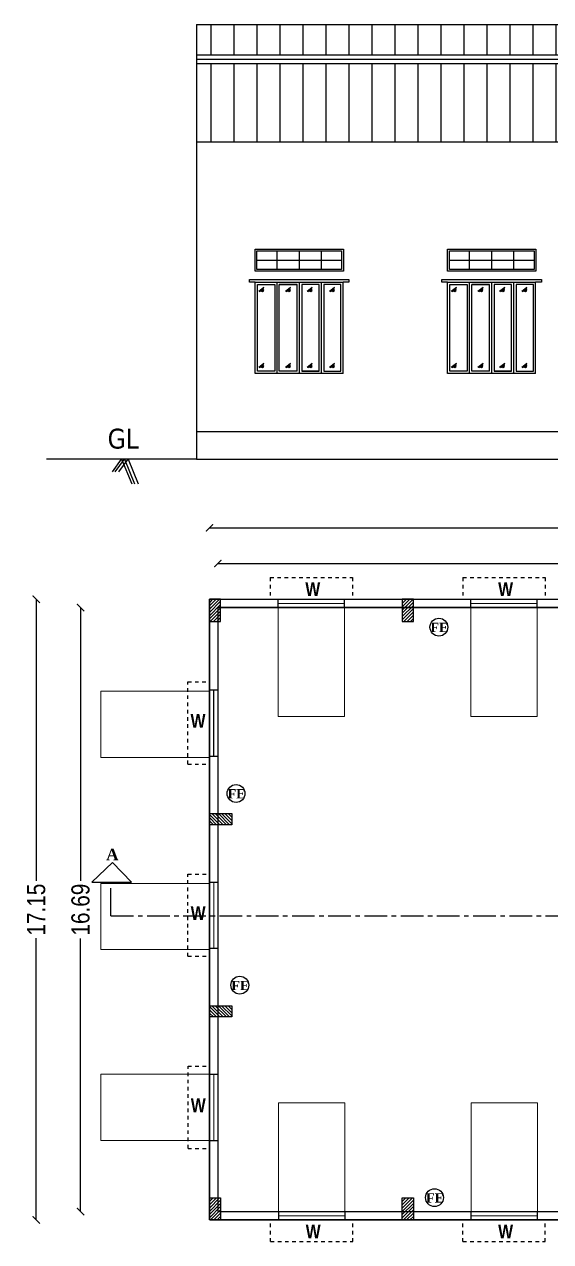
# Model space of a CAD drawing. Header units: metres. Extents: x 13.4 to 75.8, y 48.8 to 110.6.
# Drawn here: x 13.43 to 27.95, y 51.98 to 85.61 of the extents above; entities that cross this region are included whole.
import ezdxf

# ---------------------------------------------------------------- set-up
doc = ezdxf.new("R2010")
doc.units = ezdxf.units.M
doc.header["$MEASUREMENT"] = 0
doc.linetypes.add('CEN', pattern=[1, 0.625, -0.125, 0.125, -0.125])
doc.linetypes.add('DASHEDX2', pattern=[38.1, 25.4, -12.7])
doc.layers.add('BLK_1_FLR_0_BLT_UP_AREA', color=45, linetype='Continuous', plot=False)
doc.layers.add('BLK_1_FLR_0_FOOT PRINT', color=1, linetype='Continuous', plot=False)
doc.layers.add('BLK_1_FLR_0_REGULAR_ROOM_1', color=4, linetype='Continuous')
doc.layers.add('BLK_1_FLR_0_ROOM_1_LIGHT_VENTILATION', color=4, linetype='Continuous')
doc.styles.add('AA', font='tahoma.ttf')
doc.styles.add('Arial', font='swissc.ttf')
doc.styles.get("Standard").update_dxf_attribs({"font": 'swisscb.ttf'})
doc.styles.add('TNRB', font='timesbd.ttf')
doc.dimstyles.new('Copy(2) of Standard', dxfattribs={"dimtxt": 0.3, "dimasz": 0.2, "dimexe": 0.18, "dimexo": 0.0625, "dimgap": 0.09, "dimtad": 0, "dimzin": 0, "dimdsep": 46, "dimtxsty": 'Arial', "dimcen": 0.09, "dimse1": 1, "dimse2": 1, "dimclrd": 251, "dimadec": 0, "dimazin": 0, "dimtfac": 1, "dimtofl": 0, "dimtmove": 0, "dimatfit": 3, "dimfxl": 0, "dimtolj": 1, "dimtzin": 0, "dimarcsym": 0})
pattern_1 = [(225, (-28082.1409, -71809.751537), (0.044901280605, -0.044901280605), [])]

# ---------------------------------------------------------------- blocks, each defined once
blk = doc.blocks.new('_ArchTick')
at = {"color": 0, "linetype": 'ByBlock', "const_width": 0.15}
blk.add_lwpolyline([(-0.5, -0.5), (0.5, 0.5)], dxfattribs=at)
blk = doc.blocks.new('*D29')
at = {"lineweight": -2}
for p, q in [((18.769, 70.716), (33.91, 70.716)), ((50.665, 70.716), (35.524, 70.716))]:
    blk.add_line(p, q, dxfattribs=at)
at = {"layer": 'Defpoints', "color": 0, "lineweight": 5}
for p in [(18.769, 70.716), (50.665, 67.031), (18.769, 65.392)]:
    blk.add_point(p, dxfattribs=at)
at = {"lineweight": -2, "xscale": 0.2, "yscale": 0.2, "zscale": 0.2, "rotation": 180}
blk.add_blockref('_ArchTick', (18.769, 70.716), dxfattribs=at)
at = {"lineweight": -2, "xscale": 0.2, "yscale": 0.2, "zscale": 0.2}
blk.add_blockref('_ArchTick', (50.665, 70.716), dxfattribs=at)
at = {"color": 0, "insert": (34.717, 70.716), "char_height": 0.5, "attachment_point": 5, "style": 'Arial'}
blk.add_mtext('\\A1;31.90', dxfattribs=at)
blk = doc.blocks.new('*D30')
at = {"lineweight": -2}
for p, q in [((18.538, 71.702), (33.907, 71.702)), ((50.895, 71.702), (35.525, 71.702))]:
    blk.add_line(p, q, dxfattribs=at)
at = {"layer": 'Defpoints', "color": 0, "lineweight": 5}
for p in [(50.895, 71.702), (18.538, 67.803), (50.895, 67.228)]:
    blk.add_point(p, dxfattribs=at)
at = {"lineweight": -2, "xscale": 0.2, "yscale": 0.2, "zscale": 0.2, "rotation": 180}
blk.add_blockref('_ArchTick', (18.538, 71.702), dxfattribs=at)
at = {"lineweight": -2, "xscale": 0.2, "yscale": 0.2, "zscale": 0.2}
blk.add_blockref('_ArchTick', (50.895, 71.702), dxfattribs=at)
at = {"color": 0, "insert": (34.716, 71.702), "char_height": 0.5, "attachment_point": 5, "style": 'Arial'}
blk.add_mtext('\\A1;32.36', dxfattribs=at)
blk = doc.blocks.new('*D24')
at = {"lineweight": -2}
for p, q in [((14.981, 69.497), (14.981, 61.947)), ((14.981, 52.807), (14.981, 60.357))]:
    blk.add_line(p, q, dxfattribs=at)
at = {"layer": 'Defpoints', "color": 0, "lineweight": 5}
for p in [(14.981, 69.497), (18.847, 69.497), (18.777, 52.807)]:
    blk.add_point(p, dxfattribs=at)
at = {"lineweight": -2, "xscale": 0.2, "yscale": 0.2, "zscale": 0.2}
for p, rotation in [((14.981, 69.497), 90), ((14.981, 52.807), 270)]:
    blk.add_blockref('_ArchTick', p, dxfattribs=dict(at, rotation=rotation))
at = {"color": 0, "insert": (14.981, 61.152), "char_height": 0.5, "attachment_point": 5, "rotation": 90, "style": 'Arial'}
blk.add_mtext('\\A1;16.69', dxfattribs=at)
blk = doc.blocks.new('*D25')
at = {"lineweight": -2}
for p, q in [((13.758, 69.727), (13.758, 61.945)), ((13.758, 52.577), (13.758, 60.359))]:
    blk.add_line(p, q, dxfattribs=at)
at = {"layer": 'Defpoints', "color": 0, "lineweight": 5}
for p in [(13.758, 69.727), (18.537, 69.727), (18.548, 52.577)]:
    blk.add_point(p, dxfattribs=at)
at = {"lineweight": -2, "xscale": 0.2, "yscale": 0.2, "zscale": 0.2}
for p, rotation in [((13.758, 69.727), 90), ((13.758, 52.577), 270)]:
    blk.add_blockref('_ArchTick', p, dxfattribs=dict(at, rotation=rotation))
at = {"color": 0, "insert": (13.758, 61.152), "char_height": 0.5, "attachment_point": 5, "rotation": 90, "style": 'Arial'}
blk.add_mtext('\\A1;17.15', dxfattribs=at)

msp = doc.modelspace()

# ---------------------------------------------------------------- hatches: boundary and pattern name
at = {"linetype": 'ByBlock'}
h = msp.add_hatch(dxfattribs=at)
h.set_pattern_fill('ANSI31', color=40, scale=5.08, angle=45, style=0)
h.set_pattern_definition([(90, (-76343.97526, 28415.09583), (-0.635, 1e-16), [])])
h.paths.add_polyline_path([(50.531, 84.534), (18.184, 84.534), (18.184, 82.362), (50.531, 82.362)])
h.paths.add_polyline_path([(50.531, 85.612), (18.184, 85.612), (18.184, 84.768), (50.531, 84.768)])
h = msp.add_hatch(dxfattribs=at)
h.set_pattern_fill('ANSI31', color=8, scale=0.508, angle=180, style=0)
h.set_pattern_definition([(225, (-28087.4619, -71821.40223), (0.044901280605, -0.044901280605), [])])
h.paths.add_polyline_path([(18.847, 69.727), (18.537, 69.727), (18.537, 69.117), (18.847, 69.117)])
h = msp.add_hatch(dxfattribs=at)
h.set_pattern_fill('ANSI31', color=8, scale=0.508, angle=180, style=0)
h.set_pattern_definition(pattern_1)
h.paths.add_polyline_path([(24.168, 69.727), (23.858, 69.727), (23.858, 69.117), (24.168, 69.117)])
h = msp.add_hatch(dxfattribs=at)
h.set_pattern_fill('ANSI31', color=8, scale=0.508, angle=90, style=0)
h.set_pattern_definition([(135, (-71843.781306, 28169.80576), (-0.044901280605, -0.044901280605), [])])
h.paths.add_polyline_path([(18.548, 63.497), (18.548, 63.807), (19.158, 63.807), (19.158, 63.497)])
h = msp.add_hatch(dxfattribs=at)
h.set_pattern_fill('ANSI31', color=8, scale=0.508, angle=90, style=0)
h.set_pattern_definition([(135, (-71843.781306, 28164.49576), (-0.044901280605, -0.044901280605), [])])
h.paths.add_polyline_path([(18.548, 58.187), (18.548, 58.497), (19.158, 58.497), (19.158, 58.187)])
h = msp.add_hatch(dxfattribs=at)
h.set_pattern_fill('ANSI31', color=8, scale=0.508, angle=180, style=0)
h.set_pattern_definition([(225, (-28087.4619, -71809.751537), (0.044901280605, -0.044901280605), [])])
h.paths.add_polyline_path([(18.847, 52.577), (18.537, 52.577), (18.537, 53.187), (18.847, 53.187)])
h = msp.add_hatch(dxfattribs=at)
h.set_pattern_fill('ANSI31', color=8, scale=0.508, angle=180, style=0)
h.set_pattern_definition(pattern_1)
h.paths.add_polyline_path([(24.168, 52.577), (23.858, 52.577), (23.858, 53.187), (24.168, 53.187)])

# ---------------------------------------------------------------- linework, layer by layer
for p, q in [((18.184, 85.612), (18.184, 73.602)), ((18.184, 85.612), (50.531, 85.612)), ((18.184, 84.768), (50.531, 84.768)), ((18.184, 84.654), (50.531, 84.654)), ((18.184, 84.534), (50.531, 84.534)), ((18.184, 82.362), (50.531, 82.362)), ((19.848, 79.097), (22.185, 79.097)), ((20.403, 78.842), (20.403, 79.351)), ((21.024, 78.842), (21.024, 79.351)), ((21.63, 78.842), (21.63, 79.351)), ((25.158, 79.097), (27.495, 79.097)), ((25.713, 78.842), (25.713, 79.351)), ((26.334, 78.842), (26.334, 79.351)), ((26.94, 78.842), (26.94, 79.351)), ((20.402, 75.962), (20.402, 78.486)), ((21.022, 75.962), (21.022, 78.486)), ((21.563, 76.026), (21.563, 78.423)), ((21.626, 75.962), (21.626, 78.486)), ((22.23, 75.962), (22.23, 78.486)), ((25.712, 75.962), (25.712, 78.486)), ((26.332, 75.962), (26.332, 78.486)), ((26.873, 76.026), (26.873, 78.423)), ((26.936, 75.962), (26.936, 78.486)), ((27.54, 75.962), (27.54, 78.486)), ((20.958, 76.026), (20.465, 76.026)), ((26.268, 76.026), (25.775, 76.026)), ((22.23, 75.962), (19.797, 75.962)), ((27.54, 75.962), (25.107, 75.962)), ((18.184, 74.362), (50.531, 74.362)), ((18.184, 73.602), (14.043, 73.602)), ((15.859, 73.252), (16.113, 73.602)), ((15.938, 73.252), (16.192, 73.602)), ((16.041, 73.252), (16.295, 73.602)), ((16.113, 73.602), (16.392, 72.913)), ((16.192, 73.602), (16.471, 72.913)), ((16.295, 73.602), (16.574, 72.913)), ((18.184, 73.602), (50.531, 73.602)), ((18.537, 69.727), (43.235, 69.727)), ((18.537, 69.727), (18.537, 52.577)), ((20.432, 69.497), (20.432, 69.727)), ((22.262, 69.497), (22.262, 69.727)), ((25.753, 69.497), (25.753, 69.727)), ((27.583, 69.497), (27.583, 69.727)), ((18.847, 69.497), (42.89, 69.497)), ((18.767, 69.117), (18.767, 53.187)), ((18.539, 67.222), (18.769, 67.222)), ((18.539, 65.392), (18.769, 65.392)), ((18.543, 61.912), (18.773, 61.912)), ((18.543, 60.082), (18.773, 60.082)), ((18.546, 56.603), (18.776, 56.603)), ((18.546, 54.773), (18.776, 54.773)), ((18.847, 52.807), (46.746, 52.807)), ((20.443, 52.807), (20.443, 52.577)), ((22.273, 52.807), (22.273, 52.577)), ((25.753, 52.807), (25.753, 52.577)), ((27.583, 52.807), (27.583, 52.577)), ((18.548, 52.577), (50.895, 52.577))]:
    msp.add_line(p, q)
at = {"color": 7, "linetype": 'ByBlock'}
for p, q in [((19.645, 78.486), (19.645, 78.563)), ((19.645, 78.563), (22.388, 78.563)), ((19.797, 78.486), (19.645, 78.486)), ((22.388, 78.486), (22.23, 78.486)), ((22.388, 78.563), (22.388, 78.486)), ((24.955, 78.486), (24.955, 78.563)), ((24.955, 78.563), (27.698, 78.563)), ((25.107, 78.486), (24.955, 78.486)), ((27.698, 78.486), (27.54, 78.486)), ((27.698, 78.563), (27.698, 78.486))]:
    msp.add_line(p, q, dxfattribs=at)
at = {"color": 3, "linetype": 'ByBlock'}
for p, q in [((19.898, 78.236), (20.041, 78.348)), ((20.041, 78.348), (19.922, 78.234)), ((19.922, 78.234), (20.033, 78.317)), ((20.033, 78.317), (19.955, 78.237)), ((19.955, 78.237), (20.027, 78.289)), ((20.027, 78.289), (19.983, 78.235)), ((19.983, 78.235), (20.026, 78.265)), ((20.026, 78.265), (20.001, 78.233)), ((20.001, 78.233), (20.028, 78.25)), ((20.028, 78.25), (20.013, 78.233)), ((20.013, 78.233), (20.02, 78.241)), ((20.634, 78.236), (20.777, 78.348)), ((20.777, 78.348), (20.658, 78.234)), ((20.658, 78.234), (20.769, 78.317)), ((20.769, 78.317), (20.691, 78.237)), ((20.691, 78.237), (20.763, 78.289)), ((20.763, 78.289), (20.719, 78.235)), ((20.719, 78.235), (20.762, 78.265)), ((20.762, 78.265), (20.738, 78.233)), ((20.738, 78.233), (20.764, 78.25)), ((20.764, 78.25), (20.749, 78.233)), ((20.749, 78.233), (20.757, 78.241)), ((21.232, 78.236), (21.375, 78.348)), ((21.375, 78.348), (21.256, 78.234)), ((21.256, 78.234), (21.367, 78.317)), ((21.367, 78.317), (21.289, 78.237)), ((21.289, 78.237), (21.361, 78.289)), ((21.361, 78.289), (21.317, 78.235)), ((21.317, 78.235), (21.36, 78.265)), ((21.36, 78.265), (21.336, 78.233)), ((21.336, 78.233), (21.362, 78.25)), ((21.362, 78.25), (21.347, 78.233)), ((21.347, 78.233), (21.355, 78.241)), ((21.847, 78.236), (21.99, 78.348)), ((21.99, 78.348), (21.871, 78.234)), ((21.871, 78.234), (21.982, 78.317)), ((21.982, 78.317), (21.904, 78.237)), ((21.904, 78.237), (21.976, 78.289)), ((21.976, 78.289), (21.932, 78.235)), ((21.932, 78.235), (21.975, 78.265)), ((21.975, 78.265), (21.951, 78.233)), ((21.951, 78.233), (21.977, 78.25)), ((21.977, 78.25), (21.962, 78.233)), ((21.962, 78.233), (21.97, 78.241)), ((25.208, 78.236), (25.351, 78.348)), ((25.351, 78.348), (25.232, 78.234)), ((25.232, 78.234), (25.343, 78.317)), ((25.343, 78.317), (25.265, 78.237)), ((25.265, 78.237), (25.337, 78.289)), ((25.337, 78.289), (25.293, 78.235)), ((25.293, 78.235), (25.336, 78.265)), ((25.336, 78.265), (25.311, 78.233)), ((25.311, 78.233), (25.338, 78.25)), ((25.338, 78.25), (25.323, 78.233)), ((25.323, 78.233), (25.33, 78.241)), ((25.944, 78.236), (26.087, 78.348)), ((26.087, 78.348), (25.968, 78.234)), ((25.968, 78.234), (26.079, 78.317)), ((26.079, 78.317), (26.001, 78.237)), ((26.001, 78.237), (26.073, 78.289)), ((26.073, 78.289), (26.029, 78.235)), ((26.029, 78.235), (26.072, 78.265)), ((26.072, 78.265), (26.048, 78.233)), ((26.048, 78.233), (26.074, 78.25)), ((26.074, 78.25), (26.059, 78.233)), ((26.059, 78.233), (26.067, 78.241)), ((26.542, 78.236), (26.685, 78.348)), ((26.685, 78.348), (26.566, 78.234)), ((26.566, 78.234), (26.677, 78.317)), ((26.677, 78.317), (26.599, 78.237)), ((26.599, 78.237), (26.671, 78.289)), ((26.671, 78.289), (26.627, 78.235)), ((26.627, 78.235), (26.67, 78.265)), ((26.67, 78.265), (26.646, 78.233)), ((26.646, 78.233), (26.672, 78.25)), ((26.672, 78.25), (26.657, 78.233)), ((26.657, 78.233), (26.665, 78.241)), ((27.157, 78.236), (27.3, 78.348)), ((27.3, 78.348), (27.181, 78.234)), ((27.181, 78.234), (27.292, 78.317)), ((27.292, 78.317), (27.214, 78.237)), ((27.214, 78.237), (27.286, 78.289)), ((27.286, 78.289), (27.242, 78.235)), ((27.242, 78.235), (27.285, 78.265)), ((27.285, 78.265), (27.261, 78.233)), ((27.261, 78.233), (27.287, 78.25)), ((27.287, 78.25), (27.272, 78.233)), ((27.272, 78.233), (27.28, 78.241)), ((19.898, 76.136), (20.041, 76.248)), ((20.041, 76.248), (19.922, 76.134)), ((19.922, 76.134), (20.033, 76.216)), ((20.033, 76.216), (19.955, 76.136)), ((19.955, 76.136), (20.027, 76.189)), ((20.027, 76.189), (19.983, 76.135)), ((19.983, 76.135), (20.026, 76.164)), ((20.026, 76.164), (20.001, 76.133)), ((20.001, 76.133), (20.028, 76.149)), ((20.028, 76.149), (20.013, 76.133)), ((20.013, 76.133), (20.02, 76.141)), ((20.634, 76.136), (20.777, 76.248)), ((20.777, 76.248), (20.658, 76.134)), ((20.658, 76.134), (20.769, 76.216)), ((20.769, 76.216), (20.691, 76.136)), ((20.691, 76.136), (20.763, 76.189)), ((20.763, 76.189), (20.719, 76.135)), ((20.719, 76.135), (20.762, 76.164)), ((20.762, 76.164), (20.738, 76.133)), ((20.738, 76.133), (20.764, 76.149)), ((20.764, 76.149), (20.749, 76.133)), ((20.749, 76.133), (20.757, 76.141)), ((21.232, 76.136), (21.375, 76.248)), ((21.375, 76.248), (21.256, 76.134)), ((21.256, 76.134), (21.367, 76.216)), ((21.367, 76.216), (21.289, 76.136)), ((21.289, 76.136), (21.361, 76.189)), ((21.361, 76.189), (21.317, 76.135)), ((21.317, 76.135), (21.36, 76.164)), ((21.36, 76.164), (21.336, 76.133)), ((21.336, 76.133), (21.362, 76.149)), ((21.362, 76.149), (21.347, 76.133)), ((21.347, 76.133), (21.355, 76.141)), ((21.847, 76.136), (21.99, 76.248)), ((21.99, 76.248), (21.871, 76.134)), ((21.871, 76.134), (21.982, 76.216)), ((21.982, 76.216), (21.904, 76.136)), ((21.904, 76.136), (21.976, 76.189)), ((21.976, 76.189), (21.932, 76.135)), ((21.932, 76.135), (21.975, 76.164)), ((21.975, 76.164), (21.951, 76.133)), ((21.951, 76.133), (21.977, 76.149)), ((21.977, 76.149), (21.962, 76.133)), ((21.962, 76.133), (21.97, 76.141)), ((25.208, 76.136), (25.351, 76.248)), ((25.351, 76.248), (25.232, 76.134)), ((25.232, 76.134), (25.343, 76.216)), ((25.343, 76.216), (25.265, 76.136)), ((25.265, 76.136), (25.337, 76.189)), ((25.337, 76.189), (25.293, 76.135)), ((25.293, 76.135), (25.336, 76.164)), ((25.336, 76.164), (25.311, 76.133)), ((25.311, 76.133), (25.338, 76.149)), ((25.338, 76.149), (25.323, 76.133)), ((25.323, 76.133), (25.33, 76.141)), ((25.944, 76.136), (26.087, 76.248)), ((26.087, 76.248), (25.968, 76.134)), ((25.968, 76.134), (26.079, 76.216)), ((26.079, 76.216), (26.001, 76.136)), ((26.001, 76.136), (26.073, 76.189)), ((26.073, 76.189), (26.029, 76.135)), ((26.029, 76.135), (26.072, 76.164)), ((26.072, 76.164), (26.048, 76.133)), ((26.048, 76.133), (26.074, 76.149)), ((26.074, 76.149), (26.059, 76.133)), ((26.059, 76.133), (26.067, 76.141)), ((26.542, 76.136), (26.685, 76.248)), ((26.685, 76.248), (26.566, 76.134)), ((26.566, 76.134), (26.677, 76.216)), ((26.677, 76.216), (26.599, 76.136)), ((26.599, 76.136), (26.671, 76.189)), ((26.671, 76.189), (26.627, 76.135)), ((26.627, 76.135), (26.67, 76.164)), ((26.67, 76.164), (26.646, 76.133)), ((26.646, 76.133), (26.672, 76.149)), ((26.672, 76.149), (26.657, 76.133)), ((26.657, 76.133), (26.665, 76.141)), ((27.157, 76.136), (27.3, 76.248)), ((27.3, 76.248), (27.181, 76.134)), ((27.181, 76.134), (27.292, 76.216)), ((27.292, 76.216), (27.214, 76.136)), ((27.214, 76.136), (27.286, 76.189)), ((27.286, 76.189), (27.242, 76.135)), ((27.242, 76.135), (27.285, 76.164)), ((27.285, 76.164), (27.261, 76.133)), ((27.261, 76.133), (27.287, 76.149)), ((27.287, 76.149), (27.272, 76.133)), ((27.272, 76.133), (27.28, 76.141))]:
    msp.add_line(p, q, dxfattribs=at)
at = {"color": 1}
for p, q in [((21.563, 76.026), (21.085, 76.026)), ((26.873, 76.026), (26.395, 76.026))]:
    msp.add_line(p, q, dxfattribs=at)
at = {"linetype": 'DASHEDX2', "ltscale": 0.003}
for p, q in [((20.212, 70.327), (20.212, 69.727)), ((20.212, 70.327), (22.482, 70.327)), ((22.482, 70.327), (22.482, 69.727)), ((25.533, 70.327), (25.533, 69.727)), ((25.533, 70.327), (27.803, 70.327)), ((27.803, 70.327), (27.803, 69.727)), ((17.939, 65.172), (17.939, 67.442)), ((17.939, 67.442), (18.539, 67.442)), ((17.939, 65.172), (18.539, 65.172)), ((17.943, 59.862), (17.943, 62.132)), ((17.943, 62.132), (18.543, 62.132)), ((17.943, 59.862), (18.543, 59.862)), ((17.946, 54.553), (17.946, 56.823)), ((17.946, 56.823), (18.546, 56.823)), ((17.946, 54.553), (18.546, 54.553)), ((20.223, 51.977), (20.223, 52.577)), ((22.493, 51.977), (22.493, 52.577)), ((25.533, 51.977), (25.533, 52.577)), ((27.803, 51.977), (27.803, 52.577)), ((20.223, 51.977), (22.493, 51.977)), ((25.533, 51.977), (27.803, 51.977))]:
    msp.add_line(p, q, dxfattribs=at)
at = {"linetype": 'DASHEDX2', "ltscale": 0.03}
msp.add_line((15.816, 60.981), (15.816, 61.906), dxfattribs=at)
at = {"linetype": 'CEN'}
msp.add_line((15.816, 60.981), (53.905, 60.981), dxfattribs=at)
for points in [[(19.797, 79.402), (22.236, 79.402), (22.236, 78.791), (19.797, 78.791)], [(25.107, 79.402), (27.546, 79.402), (27.546, 78.791), (25.107, 78.791)], [(19.848, 79.351), (22.185, 79.351), (22.185, 78.842), (19.848, 78.842)], [(25.158, 79.351), (27.495, 79.351), (27.495, 78.842), (25.158, 78.842)], [(18.537, 69.727), (18.537, 69.117), (18.847, 69.117), (18.847, 69.727)], [(23.858, 69.727), (23.858, 69.117), (24.168, 69.117), (24.168, 69.727)], [(18.548, 63.807), (19.158, 63.807), (19.158, 63.497), (18.548, 63.497)], [(15.862, 62.451), (15.296, 61.906), (16.386, 61.906)], [(18.548, 58.497), (19.158, 58.497), (19.158, 58.187), (18.548, 58.187)], [(18.537, 52.577), (18.537, 53.187), (18.847, 53.187), (18.847, 52.577)], [(23.858, 52.577), (23.858, 53.187), (24.168, 53.187), (24.168, 52.577)]]:
    msp.add_lwpolyline(points, close=True)
for points in [[(19.797, 75.962), (19.797, 78.486), (22.23, 78.486)], [(19.861, 76.026), (19.861, 78.423), (20.338, 78.423), (20.338, 76.026), (19.861, 76.026)], [(20.465, 76.026), (20.465, 78.423), (20.958, 78.423)], [(20.958, 76.026), (20.958, 78.423), (20.465, 78.423)], [(21.563, 76.026), (21.563, 78.423), (21.085, 78.423), (21.085, 76.026), (21.563, 76.026)], [(22.167, 76.026), (22.167, 78.423), (21.69, 78.423), (21.69, 76.026), (22.167, 76.026)], [(25.107, 75.962), (25.107, 78.486), (27.54, 78.486)], [(25.171, 76.026), (25.171, 78.423), (25.648, 78.423), (25.648, 76.026), (25.171, 76.026)], [(25.775, 76.026), (25.775, 78.423), (26.268, 78.423)], [(26.268, 76.026), (26.268, 78.423), (25.775, 78.423)], [(26.873, 76.026), (26.873, 78.423), (26.395, 78.423), (26.395, 76.026), (26.873, 76.026)], [(27.477, 76.026), (27.477, 78.423), (27, 78.423), (27, 76.026), (27.477, 76.026)]]:
    msp.add_lwpolyline(points)
at = {"const_width": 0.03}
for points in [[(20.432, 69.612), (22.262, 69.612)], [(25.753, 69.612), (27.583, 69.612)], [(18.654, 67.222), (18.654, 65.392)], [(18.658, 61.912), (18.658, 60.082)], [(18.661, 56.603), (18.661, 54.773)], [(20.443, 52.692), (22.273, 52.692)], [(25.753, 52.692), (27.583, 52.692)]]:
    msp.add_lwpolyline(points, dxfattribs=at)
for centre in [(24.87, 68.957), (19.272, 64.361), (19.375, 59.064), (24.748, 53.194)]:
    msp.add_circle(centre, 0.246)
at = {"layer": 'BLK_1_FLR_0_BLT_UP_AREA', "color": 45, "ltscale": 400}
msp.add_lwpolyline([(18.537, 69.727), (50.895, 69.727), (50.895, 52.577), (18.537, 52.577)], close=True, dxfattribs=at)
at = {"layer": 'BLK_1_FLR_0_FOOT PRINT', "color": 1}
msp.add_lwpolyline([(18.537, 69.727), (50.895, 69.727), (50.895, 52.577), (18.537, 52.577)], close=True, dxfattribs=at)
at = {"layer": 'BLK_1_FLR_0_REGULAR_ROOM_1', "color": 4}
msp.add_lwpolyline([(42.89, 69.497), (18.767, 69.497), (18.767, 52.807), (42.89, 52.807)], close=True, dxfattribs=at)
at = {"layer": 'BLK_1_FLR_0_ROOM_1_LIGHT_VENTILATION', "lineweight": 5}
for points in [[(20.432, 69.497), (22.262, 69.497), (22.262, 66.487), (20.432, 66.487)], [(25.753, 69.497), (27.583, 69.497), (27.583, 66.487), (25.753, 66.487)], [(15.536, 65.357), (15.536, 67.187), (18.546, 67.187), (18.546, 65.357)], [(15.536, 60.047), (15.536, 61.877), (18.546, 61.877), (18.546, 60.047)], [(15.536, 54.773), (15.536, 56.603), (18.546, 56.603), (18.546, 54.773)], [(20.443, 55.817), (22.273, 55.817), (22.273, 52.807), (20.443, 52.807)], [(25.764, 55.817), (27.594, 55.817), (27.594, 52.807), (25.764, 52.807)]]:
    msp.add_lwpolyline(points, close=True, dxfattribs=at)

# ---------------------------------------------------------------- texts
at = {"style": 'AA'}
msp.add_text('GL', height=0.5486, dxfattribs=at).set_placement((15.727, 73.891))
at = {"color": 7}
for p in [(21.184, 69.816), (26.505, 69.816), (18.017, 66.175), (18.02, 60.865), (18.023, 55.555), (21.195, 52.067), (26.505, 52.067)]:
    msp.add_text('W', height=0.38, dxfattribs=at).set_placement(p)
at = {"color": 7, "attachment_point": 5, "style": 'TNRB'}
for s, insert, char_height in [('\\A1;FE', (24.885, 68.949), 0.256), ('\\A1;FE', (19.287, 64.352), 0.256), ('\\A1;A', (15.859, 62.674), 0.3156), ('\\A1;FE', (19.39, 59.055), 0.256), ('\\A1;FE', (24.763, 53.185), 0.256)]:
    msp.add_mtext(s, dxfattribs=dict(at, insert=insert, char_height=char_height))

# ---------------------------------------------------------------- dimensions: what is measured, and where the dimension line sits
for base, p1, p2, picture, middle in [((50.895, 71.702), (18.538, 67.803), (50.895, 67.228), '*D30', (34.716, 71.702)), ((18.769, 70.716), (50.665, 67.031), (18.769, 65.392), '*D29', (34.717, 70.716))]:
    dim = msp.add_linear_dim(base=base, p1=p1, p2=p2, dimstyle='Copy(2) of Standard', override={"dimtxt": 0.5, "dimpost": '\\X', "dimblk1": 'ArchTick', "dimblk2": 'ArchTick', "dimsah": 1, "dimclrd": 256})
    dim.commit()
    dim.dimension.update_dxf_attribs({"geometry": picture, "text_midpoint": middle})
for base, p1, p2, picture, middle in [((13.758, 69.727), (18.548, 52.577), (18.537, 69.727), '*D25', (13.758, 61.152)), ((14.981, 69.497), (18.777, 52.807), (18.847, 69.497), '*D24', (14.981, 61.152))]:
    dim = msp.add_linear_dim(base=base, p1=p1, p2=p2, angle=90, dimstyle='Copy(2) of Standard', override={"dimtxt": 0.5, "dimpost": '\\X', "dimblk1": 'ArchTick', "dimblk2": 'ArchTick', "dimsah": 1, "dimclrd": 256})
    dim.commit()
    dim.dimension.update_dxf_attribs({"geometry": picture, "text_midpoint": middle})

doc.saveas('drawing.dxf')
